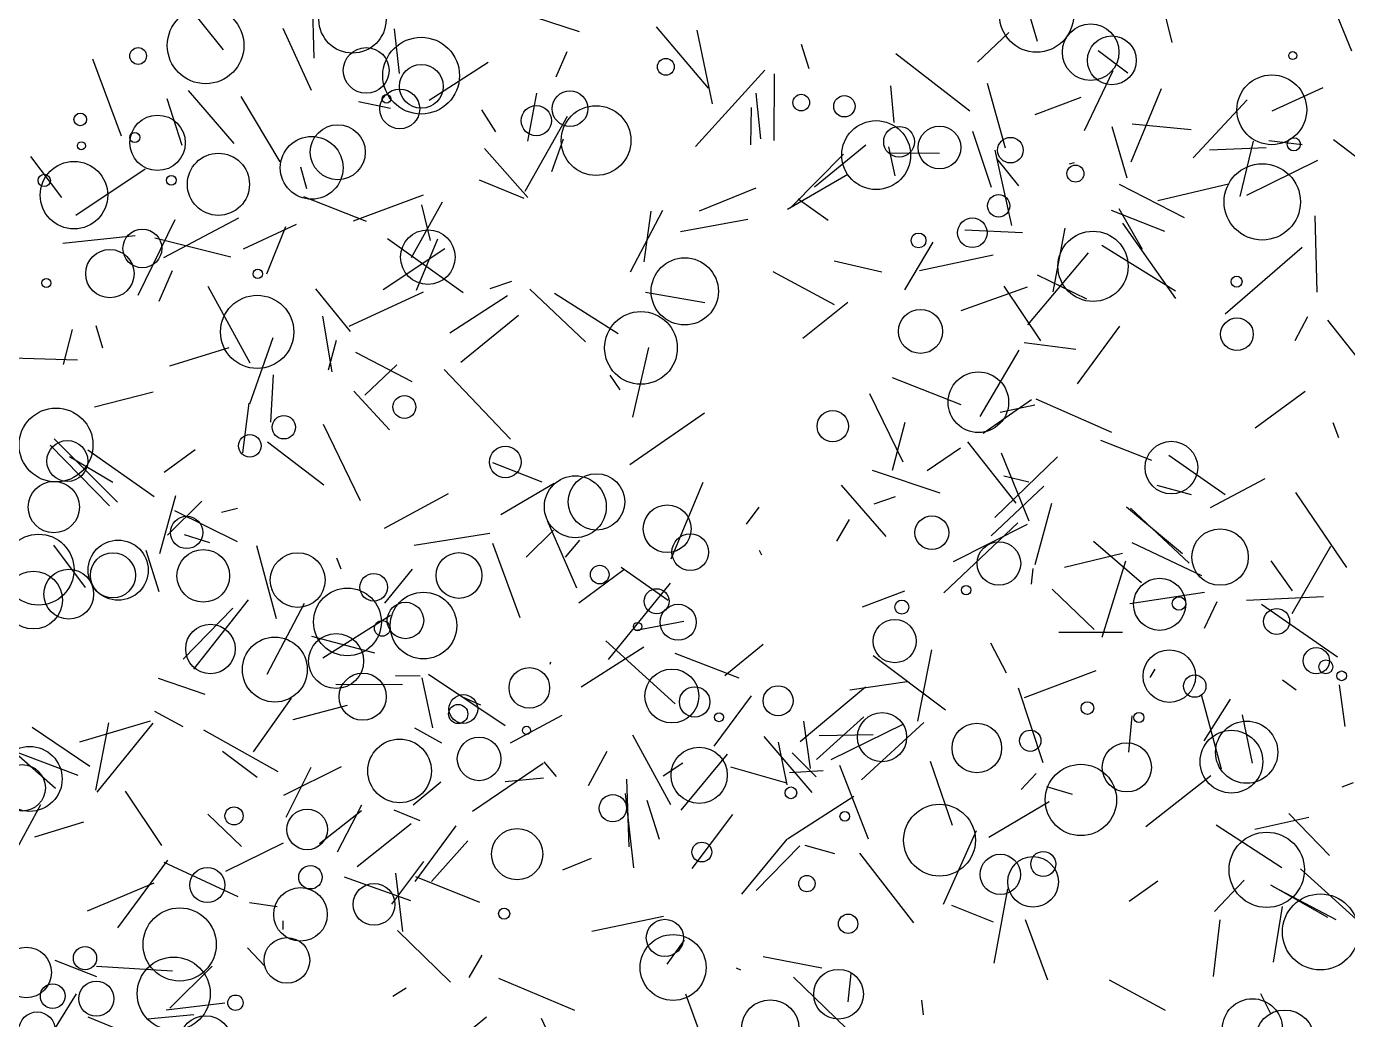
# Model space of a CAD drawing. Header units: millimetres. Extents: x -15 to 2017, y -16 to 2019.
# Drawn here: x 974.7 to 1317.2, y 1297.8 to 1555.3 of the extents above; entities that cross this region are included whole.
import ezdxf

# ---------------------------------------------------------------- set-up
doc = ezdxf.new("R2010")
doc.units = ezdxf.units.MM

msp = doc.modelspace()

# ---------------------------------------------------------------- linework, layer by layer
at = {"color": 137}
for p, q in [((1271.73, 1551.1), (1267.35, 1569.04)), ((1309.4, 1520.57), (1291.02, 1511.47)), ((1018.1, 1388.65), (1032.3, 1406.62))]:
    msp.add_line(p, q, dxfattribs=at)
at = {"color": 49}
for p, q in [((1025.78, 1549.22), (1011.44, 1567.26)), ((999.39, 1526.82), (991.93, 1546.79)), ((1074.71, 1463.17), (1060.12, 1470.81)), ((1070.86, 1320.88), (1084.64, 1307.52))]:
    msp.add_line(p, q, dxfattribs=at)
at = {"color": 77}
for p, q in [((1236.84, 1551.39), (1232.05, 1567.73)), ((1108.43, 1437.19), (1095.61, 1442.2))]:
    msp.add_line(p, q, dxfattribs=at)
at = {"color": 74}
for p, q in [((1318.3, 1548.87), (1310.6, 1567.72)), ((997.1, 1437.1), (985.85, 1443.68)), ((1029.4, 1430.31), (1025.26, 1429.28))]:
    msp.add_line(p, q, dxfattribs=at)
at = {"color": 152}
for p, q in [((1049.32, 1547.07), (1048.76, 1565.11)), ((1176.16, 1375.19), (1177.89, 1362.87)), ((1125.13, 1367.35), (1120.34, 1358.45)), ((1130.95, 1342.6), (1130.38, 1360.17))]:
    msp.add_line(p, q, dxfattribs=at)
at = {"color": 150}
msp.add_line((1118.05, 1553.94), (1098.72, 1560.24), dxfattribs=at)
at = {"color": 139}
for p, q in [((1137.93, 1555.24), (1151.48, 1539.33)), ((1165.13, 1526.2), (1163.91, 1538.01)), ((1128.07, 1475.57), (1111.58, 1486.09)), ((1229.01, 1331.69), (1225.49, 1312.47))]:
    msp.add_line(p, q, dxfattribs=at)
at = {"color": 181}
for p, q in [((1041.17, 1554.9), (1048.54, 1538.76)), ((1080.09, 1373.46), (1077.26, 1386.44)), ((1029.63, 1329.63), (1010.4, 1338.56))]:
    msp.add_line(p, q, dxfattribs=at)
at = {"color": 241}
for p, q in [((1071.39, 1543.08), (1070.14, 1554.7)), ((1069.11, 1534), (1060.8, 1535.72)), ((1178.98, 1513.7), (1192.32, 1524.64))]:
    msp.add_line(p, q, dxfattribs=at)
at = {"color": 53}
msp.add_line((1152.56, 1535.27), (1148.61, 1554.35), dxfattribs=at)
at = {"color": 255}
for p, q in [((1221.29, 1546.07), (1229.38, 1553.74)), ((1309.33, 1486.44), (1308.76, 1506.23)), ((1237.71, 1473.79), (1228.19, 1487.97)), ((1165.35, 1418.22), (1164.74, 1419.42)), ((1085.99, 1348.06), (1075.39, 1333.6))]:
    msp.add_line(p, q, dxfattribs=at)
at = {"color": 36}
for p, q in [((1112, 1542.21), (1114.85, 1548.8)), ((1102.25, 1480.33), (1087.36, 1468.21)), ((1215.06, 1416.57), (1234.21, 1426.3))]:
    msp.add_line(p, q, dxfattribs=at)
at = {"color": 245}
for p, q in [((1177.62, 1544.29), (1175.64, 1550.63)), ((1136.57, 1507.4), (1134.8, 1494.29)), ((1049.64, 1487.25), (1058.59, 1476.21))]:
    msp.add_line(p, q, dxfattribs=at)
at = {"color": 114}
msp.add_line((1219.3, 1533.35), (1200.07, 1548.18), dxfattribs=at)
at = {"color": 165}
for p, q in [((1260.22, 1543.19), (1252.57, 1549)), ((1224.66, 1395.52), (1228.67, 1387.73))]:
    msp.add_line(p, q, dxfattribs=at)
at = {"color": 202}
msp.add_line((1079.12, 1536.23), (1094.41, 1546), dxfattribs=at)
at = {"color": 18}
for p, q in [((1166.14, 1543.93), (1148.14, 1524.14)), ((1125.58, 1391.17), (1141.65, 1410.94))]:
    msp.add_line(p, q, dxfattribs=at)
at = {"color": 160}
for p, q in [((1168.51, 1542.99), (1168.49, 1525.69)), ((1233.64, 1323.74), (1239.43, 1308.09))]:
    msp.add_line(p, q, dxfattribs=at)
at = {"color": 182}
msp.add_line((1248.99, 1528.32), (1256.45, 1543.91), dxfattribs=at)
at = {"color": 180}
for p, q in [((1016.61, 1538.69), (1028.43, 1524.94)), ((1074.94, 1353.47), (1082.15, 1359.41))]:
    msp.add_line(p, q, dxfattribs=at)
at = {"color": 239}
for p, q in [((1104.69, 1525.6), (1106.98, 1537.98)), ((1044.67, 1503.97), (1030.92, 1497.52))]:
    msp.add_line(p, q, dxfattribs=at)
at = {"color": 250}
for p, q in [((1199.62, 1530.38), (1198.81, 1539.91)), ((1029.7, 1505.59), (1010.22, 1495.31))]:
    msp.add_line(p, q, dxfattribs=at)
at = {"color": 90}
for p, q in [((1223.73, 1540.58), (1228.44, 1523.82)), ((1070.76, 1467.57), (1062.45, 1459.7))]:
    msp.add_line(p, q, dxfattribs=at)
at = {"color": 184}
for p, q in [((1268.84, 1539.09), (1260.98, 1520.1)), ((1175.32, 1369.95), (1192.19, 1384.09))]:
    msp.add_line(p, q, dxfattribs=at)
at = {"color": 211}
for p, q in [((1310.82, 1539.36), (1297.59, 1533.35)), ((1008.87, 1386.29), (1020.91, 1382.14))]:
    msp.add_line(p, q, dxfattribs=at)
at = {"color": 164}
for p, q in [((1011.08, 1536.62), (1014.96, 1524.52)), ((1075.86, 1486.94), (1081.32, 1500.21))]:
    msp.add_line(p, q, dxfattribs=at)
at = {"color": 162}
for p, q in [((1040.47, 1520.24), (1030.4, 1537.11)), ((1068.28, 1500.35), (1087.9, 1486.31)), ((1258.86, 1418.66), (1243.85, 1415.04)), ((1225.44, 1323.09), (1214.61, 1327.39))]:
    msp.add_line(p, q, dxfattribs=at)
at = {"color": 11}
msp.add_line((1236.22, 1532.44), (1248.17, 1536.96), dxfattribs=at)
at = {"color": 246}
for p, q in [((1291.15, 1536.26), (1277.21, 1521.26)), ((1100.48, 1489.16), (1094.88, 1487.25)), ((1043.87, 1375.59), (1057.9, 1379.34)), ((1165.89, 1371.18), (1178.29, 1356.68))]:
    msp.add_line(p, q, dxfattribs=at)
at = {"color": 55}
for p, q in [((1096.41, 1527.95), (1092.74, 1533.71)), ((1225.76, 1428.02), (1241.96, 1443.74))]:
    msp.add_line(p, q, dxfattribs=at)
at = {"color": 28}
for p, q in [((1114.86, 1531.92), (1103.95, 1512.47)), ((1303.71, 1434.47), (1316.9, 1415.02)), ((1013.11, 1429.82), (1029.34, 1421.75)), ((971.7, 1341.15), (978.46, 1353.59))]:
    msp.add_line(p, q, dxfattribs=at)
at = {"color": 231}
for p, q in [((1162.52, 1524.64), (1162.71, 1534.32)), ((1062.86, 1504.77), (1046.59, 1511.14)), ((1051.78, 1436.33), (1037.17, 1447.53))]:
    msp.add_line(p, q, dxfattribs=at)
at = {"color": 191}
for p, q in [((1224.93, 1513.58), (1220.08, 1528.05)), ((1117.89, 1405.89), (1129.57, 1414.52))]:
    msp.add_line(p, q, dxfattribs=at)
at = {"color": 83}
msp.add_line((1256.06, 1529.38), (1260.01, 1516.06), dxfattribs=at)
at = {"color": 7}
for p, q in [((1261.35, 1530.07), (1276.62, 1528.6)), ((1196.47, 1491.59), (1184.11, 1494.46)), ((1234.33, 1477.97), (1250, 1496.6)), ((1021.73, 1487.97), (1032.64, 1468.08)), ((984.27, 1467.67), (986.64, 1476.72)), ((1202, 1442.36), (1193.39, 1460.01))]:
    msp.add_line(p, q, dxfattribs=at)
at = {"color": 177}
for p, q in [((1110.89, 1517.73), (1113.9, 1526.2)), ((1050.67, 1343.44), (1061.59, 1352.05))]:
    msp.add_line(p, q, dxfattribs=at)
at = {"color": 111}
msp.add_line((1292.72, 1525.57), (1289.28, 1511.18), dxfattribs=at)
at = {"color": 254}
msp.add_line((1296.8, 1525.72), (1305.47, 1524.69), dxfattribs=at)
at = {"color": 86}
for p, q in [((1313.54, 1525.97), (1333.07, 1511.17)), ((1295.72, 1437.99), (1281.54, 1430.48))]:
    msp.add_line(p, q, dxfattribs=at)
at = {"color": 205}
for p, q in [((983.86, 1510.95), (975.85, 1521.58)), ((1055.08, 1417.51), (1056.17, 1414.66))]:
    msp.add_line(p, q, dxfattribs=at)
at = {"color": 65}
for p, q in [((1104.73, 1510.92), (1093.47, 1523.64)), ((1266.01, 1386.52), (1267.28, 1388.69)), ((1316.56, 1373.79), (1315.09, 1384.6))]:
    msp.add_line(p, q, dxfattribs=at)
at = {"color": 103}
msp.add_line((1186.53, 1522.17), (1173.06, 1508.54), dxfattribs=at)
at = {"color": 87}
for p, q in [((1199.93, 1516.54), (1198.26, 1524.08)), ((1163.81, 1513.36), (1149.14, 1507.45)), ((1176.52, 1343.05), (1184.22, 1340.85))]:
    msp.add_line(p, q, dxfattribs=at)
at = {"color": 41}
for p, q in [((1211.44, 1522.36), (1198.47, 1522.42)), ((1054.98, 1473.92), (1052.91, 1466.17)), ((1078.91, 1387.39), (1098.8, 1374.06))]:
    msp.add_line(p, q, dxfattribs=at)
at = {"color": 107}
for p, q in [((1225.75, 1523.22), (1230.04, 1503.72)), ((1051.43, 1480.16), (1053.84, 1465.77)), ((1028.23, 1404.49), (1015.34, 1391.24)), ((1041.44, 1355.99), (1056.34, 1363.45))]:
    msp.add_line(p, q, dxfattribs=at)
at = {"color": 194}
msp.add_line((1226.16, 1521.06), (1231.91, 1514.02), dxfattribs=at)
at = {"color": 50}
msp.add_line((1296.07, 1523.83), (1281.42, 1523.23), dxfattribs=at)
at = {"color": 122}
for p, q in [((1005.48, 1518.26), (987.52, 1506.3)), ((1117.39, 1409.63), (1109.79, 1427.14)), ((992.85, 1311.68), (1012.57, 1310.46))]:
    msp.add_line(p, q, dxfattribs=at)
at = {"color": 38}
for p, q in [((1047.41, 1513.24), (1045.87, 1518.81)), ((1257.99, 1514.43), (1274.84, 1505.8)), ((1067.55, 1425.22), (1084.15, 1434.21)), ((1263.75, 1411.07), (1251.37, 1421.74))]:
    msp.add_line(p, q, dxfattribs=at)
at = {"color": 251}
for p, q in [((1245.07, 1519.7), (1246.43, 1520.05)), ((1302.8, 1403.12), (1312.9, 1420.57))]:
    msp.add_line(p, q, dxfattribs=at)
at = {"color": 204}
for p, q in [((1103.77, 1510.69), (1092.13, 1515.45)), ((1233.35, 1473.35), (1246.74, 1471.61)), ((1236.38, 1458.77), (1255.96, 1450.12)), ((1204.75, 1322.92), (1190.79, 1340.93))]:
    msp.add_line(p, q, dxfattribs=at)
at = {"color": 71}
for p, q in [((1187.69, 1516.92), (1172, 1507.87)), ((1113.52, 1376.68), (1100.15, 1369.5)), ((1171.86, 1344.63), (1160.09, 1330.33))]:
    msp.add_line(p, q, dxfattribs=at)
at = {"color": 119}
msp.add_line((1286.36, 1514.41), (1268.05, 1510.08), dxfattribs=at)
at = {"color": 105}
for p, q in [((1077.58, 1511.55), (1059.37, 1504.85)), ((1055.36, 1341.34), (1061.66, 1353.52))]:
    msp.add_line(p, q, dxfattribs=at)
at = {"color": 222}
msp.add_line((1174.76, 1510.58), (1182.55, 1505.11), dxfattribs=at)
at = {"color": 106}
for p, q in [((1074.54, 1495.44), (1082.53, 1509.81)), ((1051.51, 1391.57), (1069.06, 1402.7))]:
    msp.add_line(p, q, dxfattribs=at)
at = {"color": 153}
msp.add_line((1077.13, 1509.01), (1079.39, 1499.81), dxfattribs=at)
at = {"color": 70}
for p, q in [((1139.62, 1507.6), (1131.25, 1491.62)), ((1231.76, 1426.59), (1212.52, 1408.48)), ((1025.53, 1367.4), (1034.49, 1360.66))]:
    msp.add_line(p, q, dxfattribs=at)
at = {"color": 227}
msp.add_line((1255.94, 1507.67), (1269.74, 1502.21), dxfattribs=at)
at = {"color": 249}
msp.add_line((1264.01, 1497.45), (1258.03, 1508.02), dxfattribs=at)
at = {"color": 154}
for p, q in [((1013.18, 1505.2), (1003.61, 1485.53)), ((1059.54, 1460.76), (1068.85, 1450.71)), ((1082.37, 1369.47), (1075.39, 1373.36))]:
    msp.add_line(p, q, dxfattribs=at)
at = {"color": 156}
for p, q in [((1144.28, 1502.15), (1161.71, 1505.37)), ((1061.29, 1432.29), (1051.73, 1452.11)), ((1131.86, 1371.6), (1141.64, 1353.56))]:
    msp.add_line(p, q, dxfattribs=at)
at = {"color": 201}
msp.add_line((1258.85, 1504.3), (1272.57, 1484.81), dxfattribs=at)
at = {"color": 48}
for p, q in [((984.17, 1499.12), (1002.87, 1501.08)), ((1165.68, 1314.15), (1180.93, 1311.19)), ((1206.74, 1302.82), (1207.21, 1299.04))]:
    msp.add_line(p, q, dxfattribs=at)
at = {"color": 176}
for p, q in [((1007.99, 1500.48), (1027.68, 1495.56)), ((1227.39, 1444.76), (1234.58, 1427.11))]:
    msp.add_line(p, q, dxfattribs=at)
at = {"color": 157}
for p, q in [((1041.83, 1503.35), (1036.96, 1491.11)), ((1228.05, 1438.82), (1234.6, 1437.27)), ((976.89, 1345.15), (989.56, 1349.06)), ((1010.25, 1290.42), (990.72, 1298.4))]:
    msp.add_line(p, q, dxfattribs=at)
at = {"color": 62}
for p, q in [((1232.97, 1501.8), (1218.01, 1502.47)), ((1007.94, 1377.75), (1015.25, 1373.84))]:
    msp.add_line(p, q, dxfattribs=at)
at = {"color": 88}
for p, q in [((1240.85, 1486.53), (1244.03, 1502.99)), ((1032.6, 1457.44), (1038.66, 1474.65))]:
    msp.add_line(p, q, dxfattribs=at)
at = {"color": 2}
for p, q in [((1067.15, 1487.08), (1083.17, 1497.77)), ((1018.11, 1299.02), (1006.12, 1297.91))]:
    msp.add_line(p, q, dxfattribs=at)
at = {"color": 253}
for p, q in [((1209.7, 1499.37), (1202.37, 1487)), ((1145.2, 1318.36), (1140.76, 1312.15))]:
    msp.add_line(p, q, dxfattribs=at)
at = {"color": 43}
for p, q in [((1272.62, 1486.71), (1253.47, 1498.47)), ((1070.4, 1387.02), (1076.79, 1386.93))]:
    msp.add_line(p, q, dxfattribs=at)
at = {"color": 15}
for p, q in [((1305.44, 1498), (1285.46, 1480.7)), ((1261.27, 1421.54), (1279.33, 1412.94))]:
    msp.add_line(p, q, dxfattribs=at)
at = {"color": 40}
msp.add_line((1206.25, 1492.07), (1225.29, 1496.05), dxfattribs=at)
at = {"color": 186}
msp.add_line((1012.52, 1491.96), (1009.04, 1483.98), dxfattribs=at)
at = {"color": 14}
for p, q in [((1168.17, 1491.77), (1184.14, 1483.18)), ((1258.85, 1398.14), (1242.32, 1398.19))]:
    msp.add_line(p, q, dxfattribs=at)
at = {"color": 243}
for p, q in [((1249.57, 1484.57), (1236.79, 1490.78)), ((1303.62, 1473.88), (1306.9, 1480.09)), ((1131.13, 1441.75), (1150.45, 1455.15))]:
    msp.add_line(p, q, dxfattribs=at)
at = {"color": 115}
msp.add_line((1119.64, 1473.53), (1105.17, 1487.15), dxfattribs=at)
at = {"color": 134}
for p, q in [((1234.13, 1487.67), (1216.94, 1481.54)), ((1251.5, 1398.91), (1240.64, 1409.38))]:
    msp.add_line(p, q, dxfattribs=at)
at = {"color": 39}
for p, q in [((1058.37, 1477.56), (1077.63, 1486.46)), ((1147.29, 1336.94), (1157.83, 1351.02))]:
    msp.add_line(p, q, dxfattribs=at)
at = {"color": 159}
msp.add_line((1084.51, 1475.9), (1099.43, 1485.54), dxfattribs=at)
at = {"color": 58}
for p, q in [((1150.61, 1483.67), (1135.15, 1486.31)), ((1092.76, 1314.55), (1089.37, 1308.73)), ((1269.98, 1300.15), (1255.47, 1307.99))]:
    msp.add_line(p, q, dxfattribs=at)
at = {"color": 64}
for p, q in [((1175.98, 1474.47), (1187.62, 1483.83)), ((1199.14, 1464.3), (1216.96, 1457.3))]:
    msp.add_line(p, q, dxfattribs=at)
at = {"color": 142}
for p, q in [((992.67, 1477.79), (994.38, 1472.02)), ((1208.18, 1440.21), (1216.89, 1446.01)), ((1156.33, 1366.64), (1144.32, 1352.07)), ((1314.24, 1323.71), (1298.02, 1332.26))]:
    msp.add_line(p, q, dxfattribs=at)
at = {"color": 209}
msp.add_line((1258.09, 1477.58), (1247.08, 1462.61), dxfattribs=at)
at = {"color": 163}
for p, q in [((1311.98, 1479.19), (1327.71, 1459.27)), ((1260.55, 1328.47), (1268.03, 1333.79))]:
    msp.add_line(p, q, dxfattribs=at)
at = {"color": 197}
for p, q in [((968.13, 1469.43), (987.96, 1468.88)), ((1266.46, 1442.74), (1253.2, 1447.95))]:
    msp.add_line(p, q, dxfattribs=at)
at = {"color": 94}
for p, q in [((1011.92, 1467.32), (1027.23, 1472.1)), ((1318.69, 1359.18), (1315.71, 1358.05))]:
    msp.add_line(p, q, dxfattribs=at)
at = {"color": 32}
for p, q in [((1131.93, 1453.97), (1136.1, 1472.03)), ((1121.08, 1339.55), (1113.71, 1336.53))]:
    msp.add_line(p, q, dxfattribs=at)
at = {"color": 199}
for p, q in [((1231.99, 1471.34), (1221.84, 1454.2)), ((1015.58, 1423.61), (1022.14, 1421.48))]:
    msp.add_line(p, q, dxfattribs=at)
at = {"color": 155}
for p, q in [((1083, 1466.36), (1100.22, 1448.32)), ((996.23, 1430.98), (980.89, 1446.71))]:
    msp.add_line(p, q, dxfattribs=at)
at = {"color": 4}
msp.add_line((1038.04, 1452.68), (1038.75, 1465.01), dxfattribs=at)
at = {"color": 99}
for p, q in [((1125.97, 1464.86), (1128.58, 1461.12)), ((1283.12, 1348.27), (1300.17, 1337.2))]:
    msp.add_line(p, q, dxfattribs=at)
at = {"color": 1}
msp.add_line((1007.54, 1460.47), (992.34, 1456.61), dxfattribs=at)
at = {"color": 228}
for p, q in [((1293.22, 1451.23), (1306.24, 1460.77)), ((1048.58, 1397.25), (1064.96, 1392.86))]:
    msp.add_line(p, q, dxfattribs=at)
at = {"color": 236}
msp.add_line((1030.79, 1444.72), (1032.46, 1457.61), dxfattribs=at)
at = {"color": 30}
for p, q in [((1235.23, 1458.5), (1222.7, 1449.74)), ((1150.28, 1291.62), (1145.65, 1304.39))]:
    msp.add_line(p, q, dxfattribs=at)
at = {"color": 223}
msp.add_line((1227.11, 1455.26), (1236.16, 1457.18), dxfattribs=at)
at = {"color": 170}
for p, q in [((1202.43, 1452.65), (1199.13, 1440.19)), ((1011.29, 1423.37), (1020.14, 1432.23)), ((990.54, 1326.03), (1007.83, 1333.24))]:
    msp.add_line(p, q, dxfattribs=at)
at = {"color": 235}
msp.add_line((1313.36, 1452.66), (1314.84, 1448.74), dxfattribs=at)
at = {"color": 66}
for p, q in [((981.91, 1448.36), (998.28, 1431.94)), ((1139.76, 1361.03), (1144.85, 1364.37))]:
    msp.add_line(p, q, dxfattribs=at)
at = {"color": 192}
msp.add_line((990.62, 1445.55), (1007.78, 1433.39), dxfattribs=at)
at = {"color": 188}
for p, q in [((1010.44, 1439.76), (1018.42, 1445.58)), ((1240.44, 1431.65), (1236.12, 1415.7))]:
    msp.add_line(p, q, dxfattribs=at)
at = {"color": 132}
msp.add_line((1218.71, 1447.62), (1231.21, 1431.67), dxfattribs=at)
at = {"color": 219}
msp.add_line((1270.86, 1444.12), (1285.44, 1433.91), dxfattribs=at)
at = {"color": 129}
for p, q in [((1211.61, 1434.27), (1194.06, 1440.16)), ((1020.58, 1372.92), (1039.92, 1362.14))]:
    msp.add_line(p, q, dxfattribs=at)
at = {"color": 248}
msp.add_line((1111.54, 1436.82), (1097.73, 1428.68), dxfattribs=at)
at = {"color": 91}
msp.add_line((1150.09, 1437.09), (1141.75, 1417.15), dxfattribs=at)
at = {"color": 109}
msp.add_line((1185.91, 1436.37), (1197.51, 1423.06), dxfattribs=at)
at = {"color": 224}
msp.add_line((1238.43, 1436.13), (1224.8, 1423.22), dxfattribs=at)
at = {"color": 22}
for p, q in [((1276.76, 1433.85), (1267.85, 1436.32)), ((1039.52, 1401.69), (1034.42, 1420.68)), ((1312.11, 1324.27), (1297.27, 1332.62))]:
    msp.add_line(p, q, dxfattribs=at)
at = {"color": 233}
for p, q in [((1009.27, 1418.63), (1013.41, 1433.7)), ((1181.29, 1362.3), (1172.56, 1361.8)), ((1175.17, 1342.9), (1163.85, 1331.26))]:
    msp.add_line(p, q, dxfattribs=at)
at = {"color": 25}
for p, q in [((1199.9, 1433.32), (1194.43, 1431.42)), ((1102.74, 1401.97), (1095.64, 1421.23)), ((1202.32, 1408.89), (1191.38, 1404.71))]:
    msp.add_line(p, q, dxfattribs=at)
at = {"color": 189}
msp.add_line((1164.61, 1430.66), (1161.32, 1426.3), dxfattribs=at)
at = {"color": 27}
for p, q in [((1259.91, 1430.74), (1274.37, 1418.64)), ((1073.12, 1305.93), (1069.71, 1303.79))]:
    msp.add_line(p, q, dxfattribs=at)
at = {"color": 34}
for p, q in [((1276.17, 1416.15), (1260.96, 1430.41)), ((1310.97, 1407.4), (1291.01, 1406.47))]:
    msp.add_line(p, q, dxfattribs=at)
at = {"color": 123}
msp.add_line((1184.83, 1421.85), (1188.1, 1427.49), dxfattribs=at)
at = {"color": 145}
msp.add_line((1075.26, 1420.83), (1094.83, 1423.96), dxfattribs=at)
at = {"color": 47}
for p, q in [((1111.37, 1424.73), (1104.22, 1417.72)), ((1128.92, 1415.09), (1141.06, 1406.53))]:
    msp.add_line(p, q, dxfattribs=at)
at = {"color": 149}
msp.add_line((1118.1, 1422.14), (1114.35, 1417.66), dxfattribs=at)
at = {"color": 59}
msp.add_line((990.02, 1409.82), (981.81, 1420.8), dxfattribs=at)
at = {"color": 61}
for p, q in [((1009.14, 1408.7), (1005.72, 1419.45)), ((1155.75, 1387), (1165.68, 1395.12))]:
    msp.add_line(p, q, dxfattribs=at)
at = {"color": 17}
msp.add_line((1067.64, 1405.81), (1074.8, 1414.61), dxfattribs=at)
at = {"color": 229}
msp.add_line((1235.3, 1410.72), (1235.71, 1414.79), dxfattribs=at)
at = {"color": 46}
msp.add_line((1259.6, 1416.64), (1253.49, 1396.91), dxfattribs=at)
at = {"color": 252}
for p, q in [((1297.28, 1416.73), (1302.83, 1408.96)), ((1037.11, 1387.4), (1046.81, 1405.8))]:
    msp.add_line(p, q, dxfattribs=at)
at = {"color": 203}
for p, q in [((1260.77, 1405.68), (1280.12, 1408.67)), ((1297.25, 1299.48), (1294.68, 1304.52))]:
    msp.add_line(p, q, dxfattribs=at)
at = {"color": 244}
msp.add_line((1280.15, 1399.28), (1283.42, 1406.21), dxfattribs=at)
at = {"color": 210}
for p, q in [((1314.59, 1391.74), (1294.85, 1405.42)), ((1036.49, 1311.65), (1031.98, 1316.41))]:
    msp.add_line(p, q, dxfattribs=at)
at = {"color": 108}
msp.add_line((1145.14, 1401.04), (1132.77, 1398.68), dxfattribs=at)
at = {"color": 112}
for p, q in [((1134.72, 1394.41), (1118.52, 1384.03)), ((982.21, 1357.7), (971.23, 1367.38)), ((1185.52, 1363.8), (1192.9, 1344.68)), ((1108.18, 1298.17), (1115.28, 1282.85))]:
    msp.add_line(p, q, dxfattribs=at)
at = {"color": 148}
for p, q in [((1124.92, 1396.03), (1142.87, 1379.69)), ((1281.76, 1361.03), (1264.94, 1347.8)), ((1129.89, 1356.4), (1132.09, 1337.14)), ((1039.69, 1327.03), (1032.51, 1328.12))]:
    msp.add_line(p, q, dxfattribs=at)
at = {"color": 127}
for p, q in [((1142.78, 1392.85), (1159.39, 1386.4)), ((1194.24, 1371.66), (1180.21, 1371.39))]:
    msp.add_line(p, q, dxfattribs=at)
at = {"color": 171}
msp.add_line((1212.97, 1378.06), (1194.25, 1392.15), dxfattribs=at)
at = {"color": 79}
msp.add_line((1205.79, 1375.2), (1209.43, 1393.66), dxfattribs=at)
at = {"color": 69}
for p, q in [((1110.55, 1390.52), (1110.43, 1389.87)), ((998.41, 1321.61), (1011.36, 1339.14))]:
    msp.add_line(p, q, dxfattribs=at)
at = {"color": 206}
for p, q in [((1233.49, 1381.32), (1252.02, 1388.33)), ((1173.2, 1366.97), (1179.47, 1360.77)), ((1112.12, 1360.87), (1108.94, 1364.65))]:
    msp.add_line(p, q, dxfattribs=at)
at = {"color": 158}
for p, q in [((1054.9, 1384.77), (1072.21, 1384.72)), ((992.7, 1357.29), (996.09, 1374.71))]:
    msp.add_line(p, q, dxfattribs=at)
at = {"color": 172}
msp.add_line((1188.14, 1383.31), (1203.01, 1385.49), dxfattribs=at)
at = {"color": 121}
msp.add_line((1231.83, 1383.85), (1238.19, 1364.48), dxfattribs=at)
at = {"color": 57}
for p, q in [((1303.86, 1383.21), (1300.33, 1385.82)), ((978.21, 1289.21), (987.69, 1304.51))]:
    msp.add_line(p, q, dxfattribs=at)
at = {"color": 183}
msp.add_line((1043.33, 1381.14), (1033.44, 1367.24), dxfattribs=at)
at = {"color": 187}
msp.add_line((1088.06, 1381.3), (1092.42, 1379.45), dxfattribs=at)
at = {"color": 23}
for p, q in [((1153.02, 1368.68), (1162.67, 1381.72)), ((1108.65, 1364.24), (1090.38, 1351.73))]:
    msp.add_line(p, q, dxfattribs=at)
at = {"color": 136}
msp.add_line((1284.48, 1362.76), (1279.34, 1382.03), dxfattribs=at)
at = {"color": 51}
for p, q in [((1286.79, 1380.89), (1279.98, 1370.05)), ((1292.54, 1364.26), (1289.95, 1376.8))]:
    msp.add_line(p, q, dxfattribs=at)
at = {"color": 200}
msp.add_line((991.14, 1363.47), (976.23, 1373.52), dxfattribs=at)
at = {"color": 67}
msp.add_line((1006.76, 1375.18), (988.49, 1369.71), dxfattribs=at)
at = {"color": 240}
msp.add_line((993.03, 1356.81), (1007.55, 1374.66), dxfattribs=at)
at = {"color": 63}
msp.add_line((1179.56, 1365.2), (1191.81, 1376.33), dxfattribs=at)
at = {"color": 56}
for p, q in [((1202.12, 1374.44), (1183.28, 1365.16)), ((1245.9, 1356.19), (1239.23, 1358.19))]:
    msp.add_line(p, q, dxfattribs=at)
at = {"color": 116}
msp.add_line((1191.19, 1359.94), (1207.32, 1374.83), dxfattribs=at)
at = {"color": 135}
msp.add_line((1261.27, 1376.57), (1260.37, 1367.17), dxfattribs=at)
at = {"color": 124}
msp.add_line((969.05, 1368.33), (988.05, 1361.22), dxfattribs=at)
at = {"color": 143}
msp.add_line((1169.56, 1369.72), (1171.82, 1358.69), dxfattribs=at)
at = {"color": 140}
msp.add_line((1042.05, 1350.32), (1048.51, 1363.28), dxfattribs=at)
at = {"color": 8}
for p, q in [((1171.85, 1359.13), (1157.3, 1363.28)), ((1026.43, 1336.31), (1041.38, 1343.6))]:
    msp.add_line(p, q, dxfattribs=at)
at = {"color": 213}
msp.add_line((1214.79, 1348.16), (1209.11, 1364.71), dxfattribs=at)
at = {"color": 168}
msp.add_line((1098.85, 1359.56), (1108.74, 1360.5), dxfattribs=at)
at = {"color": 226}
msp.add_line((1236.49, 1361.63), (1232.56, 1357.46), dxfattribs=at)
at = {"color": 232}
msp.add_line((1009.8, 1342.94), (1000.36, 1357.04), dxfattribs=at)
at = {"color": 128}
msp.add_line((1135.55, 1354.68), (1138.71, 1344.61), dxfattribs=at)
at = {"color": 179}
msp.add_line((1189.19, 1355.64), (1172.03, 1344.6), dxfattribs=at)
at = {"color": 82}
msp.add_line((1239.81, 1354.29), (1224.16, 1345.03), dxfattribs=at)
at = {"color": 221}
msp.add_line((1021.74, 1351.04), (1030.48, 1342.66), dxfattribs=at)
at = {"color": 225}
msp.add_line((1076.79, 1349.34), (1070.01, 1352.13), dxfattribs=at)
at = {"color": 215}
for p, q in [((1307.2, 1350.23), (1293.18, 1347.1)), ((1041.24, 1321.16), (1041.28, 1323.39))]:
    msp.add_line(p, q, dxfattribs=at)
at = {"color": 102}
msp.add_line((1312.52, 1340.36), (1301.98, 1351.2), dxfattribs=at)
at = {"color": 113}
msp.add_line((1074.43, 1348.53), (1060.46, 1337.42), dxfattribs=at)
at = {"color": 138}
msp.add_line((1220.88, 1346.74), (1212.36, 1327.65), dxfattribs=at)
at = {"color": 16}
msp.add_line((1089.15, 1344.16), (1079.74, 1333.59), dxfattribs=at)
at = {"color": 95}
msp.add_line((1069.4, 1327.73), (1077.72, 1338.81), dxfattribs=at)
at = {"color": 89}
msp.add_line((1305.03, 1336.86), (1323.13, 1320.5), dxfattribs=at)
at = {"color": 237}
msp.add_line((1074.4, 1328.59), (1057.13, 1334.72), dxfattribs=at)
at = {"color": 208}
msp.add_line((1072.3, 1320.67), (1070.51, 1335.75), dxfattribs=at)
at = {"color": 97}
msp.add_line((1092.21, 1328.14), (1075.66, 1334.8), dxfattribs=at)
at = {"color": 6}
msp.add_line((1290.37, 1333.96), (1282.67, 1325.86), dxfattribs=at)
at = {"color": 173}
msp.add_line((1298.02, 1312.72), (1300.3, 1327.15), dxfattribs=at)
at = {"color": 169}
msp.add_line((1139.84, 1324.51), (1121.31, 1320.61), dxfattribs=at)
at = {"color": 98}
msp.add_line((1282.44, 1308.97), (1284.21, 1323.64), dxfattribs=at)
at = {"color": 185}
msp.add_line((992.99, 1308.93), (982.19, 1313.14), dxfattribs=at)
at = {"color": 19}
msp.add_line((1011.9, 1300.8), (1022.86, 1311.68), dxfattribs=at)
at = {"color": 72}
msp.add_line((1116.9, 1300.18), (1097.14, 1308.43), dxfattribs=at)
at = {"color": 195}
msp.add_line((1159.91, 1310.62), (1158.79, 1311.12), dxfattribs=at)
at = {"color": 92}
msp.add_line((1192.88, 1290.1), (1173.57, 1308.83), dxfattribs=at)
at = {"color": 141}
msp.add_line((1187.77, 1302.41), (1188.5, 1309.73), dxfattribs=at)
at = {"color": 147}
msp.add_line((1010.97, 1300.34), (1026.15, 1302.12), dxfattribs=at)
at = {"color": 26}
msp.add_line((1080.04, 1287.15), (1093.93, 1298.52), dxfattribs=at)
at = {"color": 109}
for centre, radius in [((1059.23, 1557.07), 8.69), ((989.89, 1313.73), 3.01)]:
    msp.add_circle(centre, radius, dxfattribs=at)
at = {"color": 8}
for centre, radius in [((1236.57, 1558.19), 9.59), ((1284.14, 1417.73), 7.32)]:
    msp.add_circle(centre, radius, dxfattribs=at)
at = {"color": 147}
msp.add_circle((1021.15, 1550.38), 9.93, dxfattribs=at)
at = {"color": 152}
msp.add_circle((1250.6, 1548.61), 7.33, dxfattribs=at)
at = {"color": 85}
for centre, radius in [((1077.03, 1542.54), 9.95), ((982.38, 1446.79), 9.58), ((1226.82, 1416.07), 5.64)]:
    msp.add_circle(centre, radius, dxfattribs=at)
at = {"color": 217}
for centre, radius in [((1256.1, 1546.51), 6.32), ((1273.5, 1405.69), 1.74)]:
    msp.add_circle(centre, radius, dxfattribs=at)
at = {"color": 35}
msp.add_circle((1003.65, 1547.65), 2.17, dxfattribs=at)
at = {"color": 110}
for centre, radius in [((1062.78, 1543.9), 5.93), ((1020.56, 1412.86), 6.83)]:
    msp.add_circle(centre, radius, dxfattribs=at)
at = {"color": 155}
msp.add_circle((1302.98, 1547.74), 1.04, dxfattribs=at)
at = {"color": 198}
for centre, radius in [((1077.1, 1539.76), 5.68), ((1149.79, 1341.24), 2.57)]:
    msp.add_circle(centre, radius, dxfattribs=at)
at = {"color": 54}
msp.add_circle((1140.47, 1544.85), 2.18, dxfattribs=at)
at = {"color": 41}
for centre, radius in [((1297.56, 1533.69), 9.04), ((998.49, 1414.33), 7.8)]:
    msp.add_circle(centre, radius, dxfattribs=at)
at = {"color": 182}
for centre, radius in [((1071.5, 1533.92), 5.16), ((992.84, 1303.22), 4.55)]:
    msp.add_circle(centre, radius, dxfattribs=at)
at = {"color": 228}
msp.add_circle((1115.61, 1533.97), 4.62, dxfattribs=at)
at = {"color": 80}
for centre, radius in [((1068.02, 1536.51), 1.12), ((996.34, 1491.21), 6.26)]:
    msp.add_circle(centre, radius, dxfattribs=at)
at = {"color": 12}
msp.add_circle((1106.88, 1530.87), 3.92, dxfattribs=at)
at = {"color": 22}
for centre, radius in [((1122.37, 1525.72), 9.04), ((1201.65, 1404.76), 1.82)]:
    msp.add_circle(centre, radius, dxfattribs=at)
at = {"color": 129}
for centre, radius in [((1175.57, 1535.56), 2.16), ((1061.88, 1381.52), 6.12)]:
    msp.add_circle(centre, radius, dxfattribs=at)
at = {"color": 89}
msp.add_circle((1186.76, 1534.61), 2.76, dxfattribs=at)
at = {"color": 202}
for centre, radius in [((988.67, 1531.18), 1.64), ((1206.47, 1476.24), 5.71), ((1064.83, 1327.67), 5.41)]:
    msp.add_circle(centre, radius, dxfattribs=at)
at = {"color": 183}
msp.add_circle((1008.7, 1525.13), 7.18, dxfattribs=at)
at = {"color": 20}
for centre, radius in [((1002.79, 1526.51), 1.29), ((1169.58, 1380.48), 3.89)]:
    msp.add_circle(centre, radius, dxfattribs=at)
at = {"color": 78}
msp.add_circle((1055.42, 1522.7), 7.13, dxfattribs=at)
at = {"color": 246}
msp.add_circle((1194.99, 1521.95), 8.93, dxfattribs=at)
at = {"color": 72}
for centre, radius in [((1200.93, 1525.41), 3.99), ((1142.34, 1311.32), 8.55)]:
    msp.add_circle(centre, radius, dxfattribs=at)
at = {"color": 118}
msp.add_circle((1211.42, 1523.9), 5.54, dxfattribs=at)
at = {"color": 66}
for centre, radius in [((988.95, 1524.36), 1.03), ((1123.33, 1413.18), 2.41)]:
    msp.add_circle(centre, radius, dxfattribs=at)
at = {"color": 56}
for centre, radius in [((1048.65, 1518.65), 8.13), ((1211.43, 1344.33), 9.31)]:
    msp.add_circle(centre, radius, dxfattribs=at)
at = {"color": 176}
for centre, radius in [((1229.8, 1523.22), 3.32), ((979.87, 1488.78), 1.17)]:
    msp.add_circle(centre, radius, dxfattribs=at)
at = {"color": 120}
msp.add_circle((1303.27, 1524.75), 1.71, dxfattribs=at)
at = {"color": 119}
msp.add_circle((1024.47, 1514.38), 8.05, dxfattribs=at)
at = {"color": 40}
msp.add_circle((987.03, 1511.56), 8.75, dxfattribs=at)
at = {"color": 232}
msp.add_circle((1246.65, 1517.14), 2.2, dxfattribs=at)
at = {"color": 10}
msp.add_circle((1295.09, 1509.82), 9.89, dxfattribs=at)
at = {"color": 204}
msp.add_circle((979.33, 1515.39), 1.58, dxfattribs=at)
at = {"color": 71}
msp.add_circle((1012.28, 1515.43), 1.26, dxfattribs=at)
at = {"color": 19}
msp.add_circle((1226.75, 1508.79), 2.9, dxfattribs=at)
at = {"color": 231}
msp.add_circle((1219.92, 1501.81), 3.84, dxfattribs=at)
at = {"color": 238}
msp.add_circle((1004.76, 1497.75), 5.03, dxfattribs=at)
at = {"color": 185}
msp.add_circle((1078.77, 1495.5), 7.07, dxfattribs=at)
at = {"color": 233}
msp.add_circle((1205.97, 1499.81), 1.92, dxfattribs=at)
at = {"color": 97}
msp.add_circle((1251.21, 1493.11), 9.1, dxfattribs=at)
at = {"color": 203}
msp.add_circle((1145.37, 1486.61), 8.71, dxfattribs=at)
at = {"color": 98}
for centre, radius in [((1034.67, 1491.15), 1.22), ((1021.61, 1332.68), 4.55)]:
    msp.add_circle(centre, radius, dxfattribs=at)
at = {"color": 94}
msp.add_circle((1288.42, 1489.14), 1.42, dxfattribs=at)
at = {"color": 69}
msp.add_circle((1034.52, 1476.11), 9.49, dxfattribs=at)
at = {"color": 243}
msp.add_circle((1134.02, 1471.96), 9.42, dxfattribs=at)
at = {"color": 145}
msp.add_circle((1288.53, 1475.5), 4.23, dxfattribs=at)
at = {"color": 241}
msp.add_circle((1221.49, 1457.87), 7.85, dxfattribs=at)
at = {"color": 61}
for centre, radius in [((1072.7, 1456.64), 2.97), ((1259.97, 1363.21), 6.38)]:
    msp.add_circle(centre, radius, dxfattribs=at)
at = {"color": 142}
for centre, radius in [((1183.74, 1451.66), 4.07), ((1057.92, 1400.91), 8.79), ((981.51, 1303.89), 3.2)]:
    msp.add_circle(centre, radius, dxfattribs=at)
at = {"color": 168}
msp.add_circle((1041.43, 1451.37), 3.02, dxfattribs=at)
at = {"color": 112}
msp.add_circle((1032.61, 1446.57), 2.93, dxfattribs=at)
at = {"color": 171}
for centre, radius in [((985.31, 1442.63), 5.3), ((1238.31, 1338.15), 3.24)]:
    msp.add_circle(centre, radius, dxfattribs=at)
at = {"color": 154}
msp.add_circle((1098.87, 1442.36), 4.09, dxfattribs=at)
at = {"color": 95}
for centre, radius in [((1271.52, 1440.92), 6.82), ((1287.1, 1364.68), 8.13)]:
    msp.add_circle(centre, radius, dxfattribs=at)
at = {"color": 240}
for centre, radius in [((1117, 1430.78), 8.03), ((1187.72, 1322.64), 2.51)]:
    msp.add_circle(centre, radius, dxfattribs=at)
at = {"color": 108}
msp.add_circle((1122.49, 1432.04), 7.31, dxfattribs=at)
at = {"color": 59}
msp.add_circle((981.8, 1430.68), 6.65, dxfattribs=at)
at = {"color": 199}
msp.add_circle((1016.24, 1424.1), 4.19, dxfattribs=at)
at = {"color": 225}
msp.add_circle((1140.82, 1425.06), 6.19, dxfattribs=at)
at = {"color": 219}
msp.add_circle((1209.42, 1424.04), 4.37, dxfattribs=at)
at = {"color": 148}
msp.add_circle((977.85, 1414.47), 9.19, dxfattribs=at)
at = {"color": 30}
msp.add_circle((1146.8, 1419), 4.76, dxfattribs=at)
at = {"color": 200}
for centre, radius in [((997.13, 1413), 5.85), ((1028.52, 1350.63), 2.34)]:
    msp.add_circle(centre, radius, dxfattribs=at)
at = {"color": 250}
for centre, radius in [((1045.03, 1411.76), 7.1), ((1249.76, 1378.57), 1.65)]:
    msp.add_circle(centre, radius, dxfattribs=at)
at = {"color": 73}
for centre, radius in [((1086.84, 1412.95), 5.94), ((1227.19, 1335.45), 5.23)]:
    msp.add_circle(centre, radius, dxfattribs=at)
at = {"color": 2}
msp.add_circle((985.68, 1408.1), 6.45, dxfattribs=at)
at = {"color": 223}
msp.add_circle((976.53, 1406.58), 7.5, dxfattribs=at)
at = {"color": 245}
for centre, radius in [((1064.74, 1409.9), 3.58), ((1072.97, 1401.29), 4.72)]:
    msp.add_circle(centre, radius, dxfattribs=at)
at = {"color": 28}
msp.add_circle((1268.48, 1405.48), 6.75, dxfattribs=at)
at = {"color": 17}
msp.add_circle((1077.64, 1399.96), 8.63, dxfattribs=at)
at = {"color": 208}
msp.add_circle((1138.07, 1406.28), 3.24, dxfattribs=at)
at = {"color": 42}
msp.add_circle((1218.31, 1409.18), 1.21, dxfattribs=at)
at = {"color": 91}
msp.add_circle((1143.66, 1400.82), 4.67, dxfattribs=at)
at = {"color": 111}
msp.add_circle((1298.81, 1401.03), 3.37, dxfattribs=at)
at = {"color": 140}
msp.add_circle((1066.94, 1399.24), 2.02, dxfattribs=at)
at = {"color": 82}
for centre, radius in [((1199.8, 1395.94), 5.6), ((973.59, 1357.89), 6.03), ((1042.23, 1313.16), 5.92)]:
    msp.add_circle(centre, radius, dxfattribs=at)
at = {"color": 50}
msp.add_circle((1022.41, 1393.91), 6.42, dxfattribs=at)
at = {"color": 191}
msp.add_circle((1054.99, 1390.77), 7.13, dxfattribs=at)
at = {"color": 201}
msp.add_circle((1133.14, 1399.71), 1.07, dxfattribs=at)
at = {"color": 103}
msp.add_circle((1039.1, 1388.56), 8.42, dxfattribs=at)
at = {"color": 39}
msp.add_circle((1309.09, 1390.85), 3.4, dxfattribs=at)
at = {"color": 45}
msp.add_circle((1271, 1386.87), 6.81, dxfattribs=at)
at = {"color": 63}
msp.add_circle((1311.56, 1389.28), 1.8, dxfattribs=at)
at = {"color": 226}
msp.add_circle((1105.08, 1383.81), 5.26, dxfattribs=at)
at = {"color": 132}
for centre, radius in [((1142.04, 1381.7), 6.98), ((1104.35, 1372.8), 1.07), ((1167.54, 1295.51), 7.44)]:
    msp.add_circle(centre, radius, dxfattribs=at)
at = {"color": 190}
msp.add_circle((1277.57, 1384.28), 2.91, dxfattribs=at)
at = {"color": 70}
msp.add_circle((1315.66, 1386.94), 1.26, dxfattribs=at)
at = {"color": 137}
msp.add_circle((1147.94, 1380.17), 3.95, dxfattribs=at)
at = {"color": 194}
msp.add_circle((1087.98, 1378.35), 3.73, dxfattribs=at)
at = {"color": 247}
for centre, radius in [((1086.64, 1377.04), 2.48), ((1221.09, 1368.22), 6.43)]:
    msp.add_circle(centre, radius, dxfattribs=at)
at = {"color": 187}
msp.add_circle((1154.25, 1376.19), 1.14, dxfattribs=at)
at = {"color": 210}
msp.add_circle((1196.52, 1371.02), 6.37, dxfattribs=at)
at = {"color": 192}
msp.add_circle((1263.11, 1376.14), 1.3, dxfattribs=at)
at = {"color": 174}
msp.add_circle((1291.04, 1367.13), 8.06, dxfattribs=at)
at = {"color": 234}
msp.add_circle((1071.45, 1362.28), 8.24, dxfattribs=at)
at = {"color": 177}
msp.add_circle((1092.06, 1365.4), 5.65, dxfattribs=at)
at = {"color": 105}
msp.add_circle((1234.94, 1370.1), 2.76, dxfattribs=at)
at = {"color": 58}
msp.add_circle((975.54, 1360.21), 8.42, dxfattribs=at)
at = {"color": 251}
msp.add_circle((1149.11, 1361.16), 7.29, dxfattribs=at)
at = {"color": 29}
msp.add_circle((1248.06, 1354.75), 9.25, dxfattribs=at)
at = {"color": 130}
for centre, radius in [((1172.88, 1356.6), 1.52), ((1186.86, 1350.49), 1.25)]:
    msp.add_circle(centre, radius, dxfattribs=at)
at = {"color": 173}
msp.add_circle((1126.74, 1352.6), 3.53, dxfattribs=at)
at = {"color": 242}
for centre, radius in [((1047.49, 1347.1), 5.27), ((1300.91, 1292.68), 7.61)]:
    msp.add_circle(centre, radius, dxfattribs=at)
at = {"color": 65}
for centre, radius in [((1101.91, 1340.7), 6.64), ((1177.03, 1333.07), 2.12)]:
    msp.add_circle(centre, radius, dxfattribs=at)
at = {"color": 157}
msp.add_circle((1296.24, 1336.64), 9.76, dxfattribs=at)
at = {"color": 124}
for centre, radius in [((1235.67, 1333.51), 6.55), ((1098.55, 1325.28), 1.44)]:
    msp.add_circle(centre, radius, dxfattribs=at)
at = {"color": 100}
msp.add_circle((1048.33, 1334.71), 3.04, dxfattribs=at)
at = {"color": 27}
msp.add_circle((1045.75, 1325.08), 6.94, dxfattribs=at)
at = {"color": 193}
msp.add_circle((1310.16, 1320.53), 9.86, dxfattribs=at)
at = {"color": 244}
msp.add_circle((1014.42, 1317.29), 9.49, dxfattribs=at)
at = {"color": 46}
msp.add_circle((1140.22, 1318.99), 4.82, dxfattribs=at)
at = {"color": 90}
msp.add_circle((974.66, 1310.02), 6.54, dxfattribs=at)
at = {"color": 81}
msp.add_circle((1012.89, 1304.55), 9.47, dxfattribs=at)
at = {"color": 68}
msp.add_circle((1185.24, 1304.38), 6.45, dxfattribs=at)
at = {"color": 7}
msp.add_circle((1028.88, 1302.19), 1.99, dxfattribs=at)
at = {"color": 159}
msp.add_circle((1292.53, 1295.45), 7.77, dxfattribs=at)
at = {"color": 25}
msp.add_circle((977.46, 1295.09), 4.7, dxfattribs=at)
at = {"color": 77}
msp.add_circle((1021.16, 1292.1), 6.72, dxfattribs=at)

doc.saveas('drawing.dxf')
